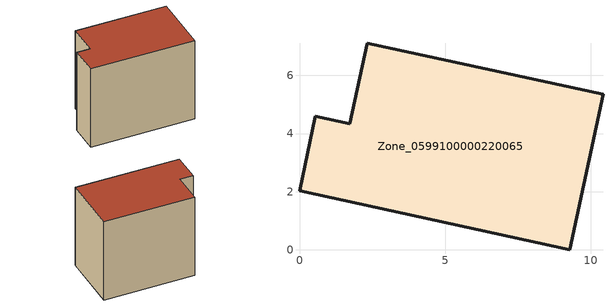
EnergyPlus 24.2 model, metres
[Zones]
Zone_0599100000220065
 floor ground (C_G): 9.28,0 0,2.03 0.55,4.59 1.73,4.34 2.32,7.11 10.43,5.35 z0
 wall outside (C_F): 0,2.03 9.28,0 10.43,5.35 2.32,7.11 1.73,4.34 0.55,4.59 0,2.03 z0:7.88
 roof outside (C_R): 2.32,7.11 1.73,4.34 0.55,4.59 0,2.03 9.28,0 10.43,5.35 z7.88
[BUILDING]
Pand.0599100000220065: North Axis=0; Terrain=City; Loads Convergence Tolerance Value=0.04; Temperature Convergence Tolerance Value=0.4; Solar Distribution=FullExterior; Maximum Number of Warmup Days=25; Minimum Number of Warmup Days=1
[Site:Location]
Rotterdam.The.Hague.AP_ZH_NLD Design_Conditions: Latitude=51.96; Longitude=4.45; Time Zone=1; Elevation=-4.5
[SITE:GROUNDTEMPERATURE:BUILDINGSURFACE]
18, 18, 18, 18, 18, 18, 18, 18, 18, 18, 18, 18
[MATERIAL] Thermal Absorptance=0.9; Solar Absorptance=0.7; Visible Absorptance=0.7
Name | Roughness | Thickness | Conductivity | Density | Specific Heat
G.TI.1975-1991 | MediumSmooth | 0.15 | 0.288461 | 540 | 1210
F.TI.1975-1991 | Rough | 0.3 | 0.230769 | 1920 | 840
R.TI.1975-1991 | MediumRough | 0.2 | 0.153846 | 1500 | 1000
[CONSTRUCTION]
C_G: G.TI.1975-1991
C_F: F.TI.1975-1991
C_R: R.TI.1975-1991
[ZONE]
Zone_0599100000220065: Type=1; Multiplier=1; Ceiling Height=Autocalculate; Volume=Autocalculate; Floor Area=autocalculate; Part of Total Floor Area=Yes
[ZONEINFILTRATION:DESIGNFLOWRATE]
Infil_Zone_0599100000220065: Zone or ZoneList or Space or SpaceList=Zone_0599100000220065; Schedule=AlwaysOn; Design Flow Rate Calculation Method=Flow/Area; Flow Rate per Floor Area=0.003; Constant Term Coefficient=1; Temperature Term Coefficient=0; Velocity Term Coefficient=0; Velocity Squared Term Coefficient=0
[HVACTEMPLATE:ZONE:IDEALLOADSAIRSYSTEM]
Zone_0599100000220065: Maximum Heating Supply Air Temperature=50; Minimum Cooling Supply Air Temperature=13; Maximum Heating Supply Air Humidity Ratio=0.0156; Minimum Cooling Supply Air Humidity Ratio=0.0077; Heating Limit=NoLimit; Cooling Limit=NoLimit; Dehumidification Control Type=ConstantSensibleHeatRatio; Cooling Sensible Heat Ratio=0.7; Dehumidification Setpoint=60; Humidification Control Type=None; Humidification Setpoint=30; Outdoor Air Method=None; Outdoor Air Flow Rate per Person=0.00944; Outdoor Air Flow Rate per Zone Floor Area=0; Outdoor Air Flow Rate per Zone=0; Demand Controlled Ventilation Type=None; Outdoor Air Economizer Type=NoEconomizer; Heat Recovery Type=None; Sensible Heat Recovery Effectiveness=0.7; Latent Heat Recovery Effectiveness=0.65
[ZONECONTROL:THERMOSTAT]
ThermostatControl_Zone_0599100000220065: Zone or ZoneList=Zone_0599100000220065; Control Type Schedule=DualSetpointControlType; Control 1=Thermostat_Zone_0599100000220065; Temperature Difference Between Cutout And Setpoint=0
[THERMOSTATSETPOINT:DUALSETPOINT]
Thermostat_Zone_0599100000220065: Heating Setpoint Temperature Schedule=HeatingSetpoint_Zone_0599100000220065; Cooling Setpoint Temperature Schedule=CoolingSetpoint_Zone_0599100000220065
[SCHEDULE:COMPACT]
HeatingSetpoint_Zone_0599100000220065: Through: 12/31, For: AllDays, Until: 24:00, 21
CoolingSetpoint_Zone_0599100000220065: Through: 12/31, For: AllDays, Until: 24:00, 24
DualSetpointControlType: Through: 12/31, For: AllDays, Until: 24:00, 4
AlwaysOn: Through: 12/31, For: AllDays, Until: 24:00, 1
